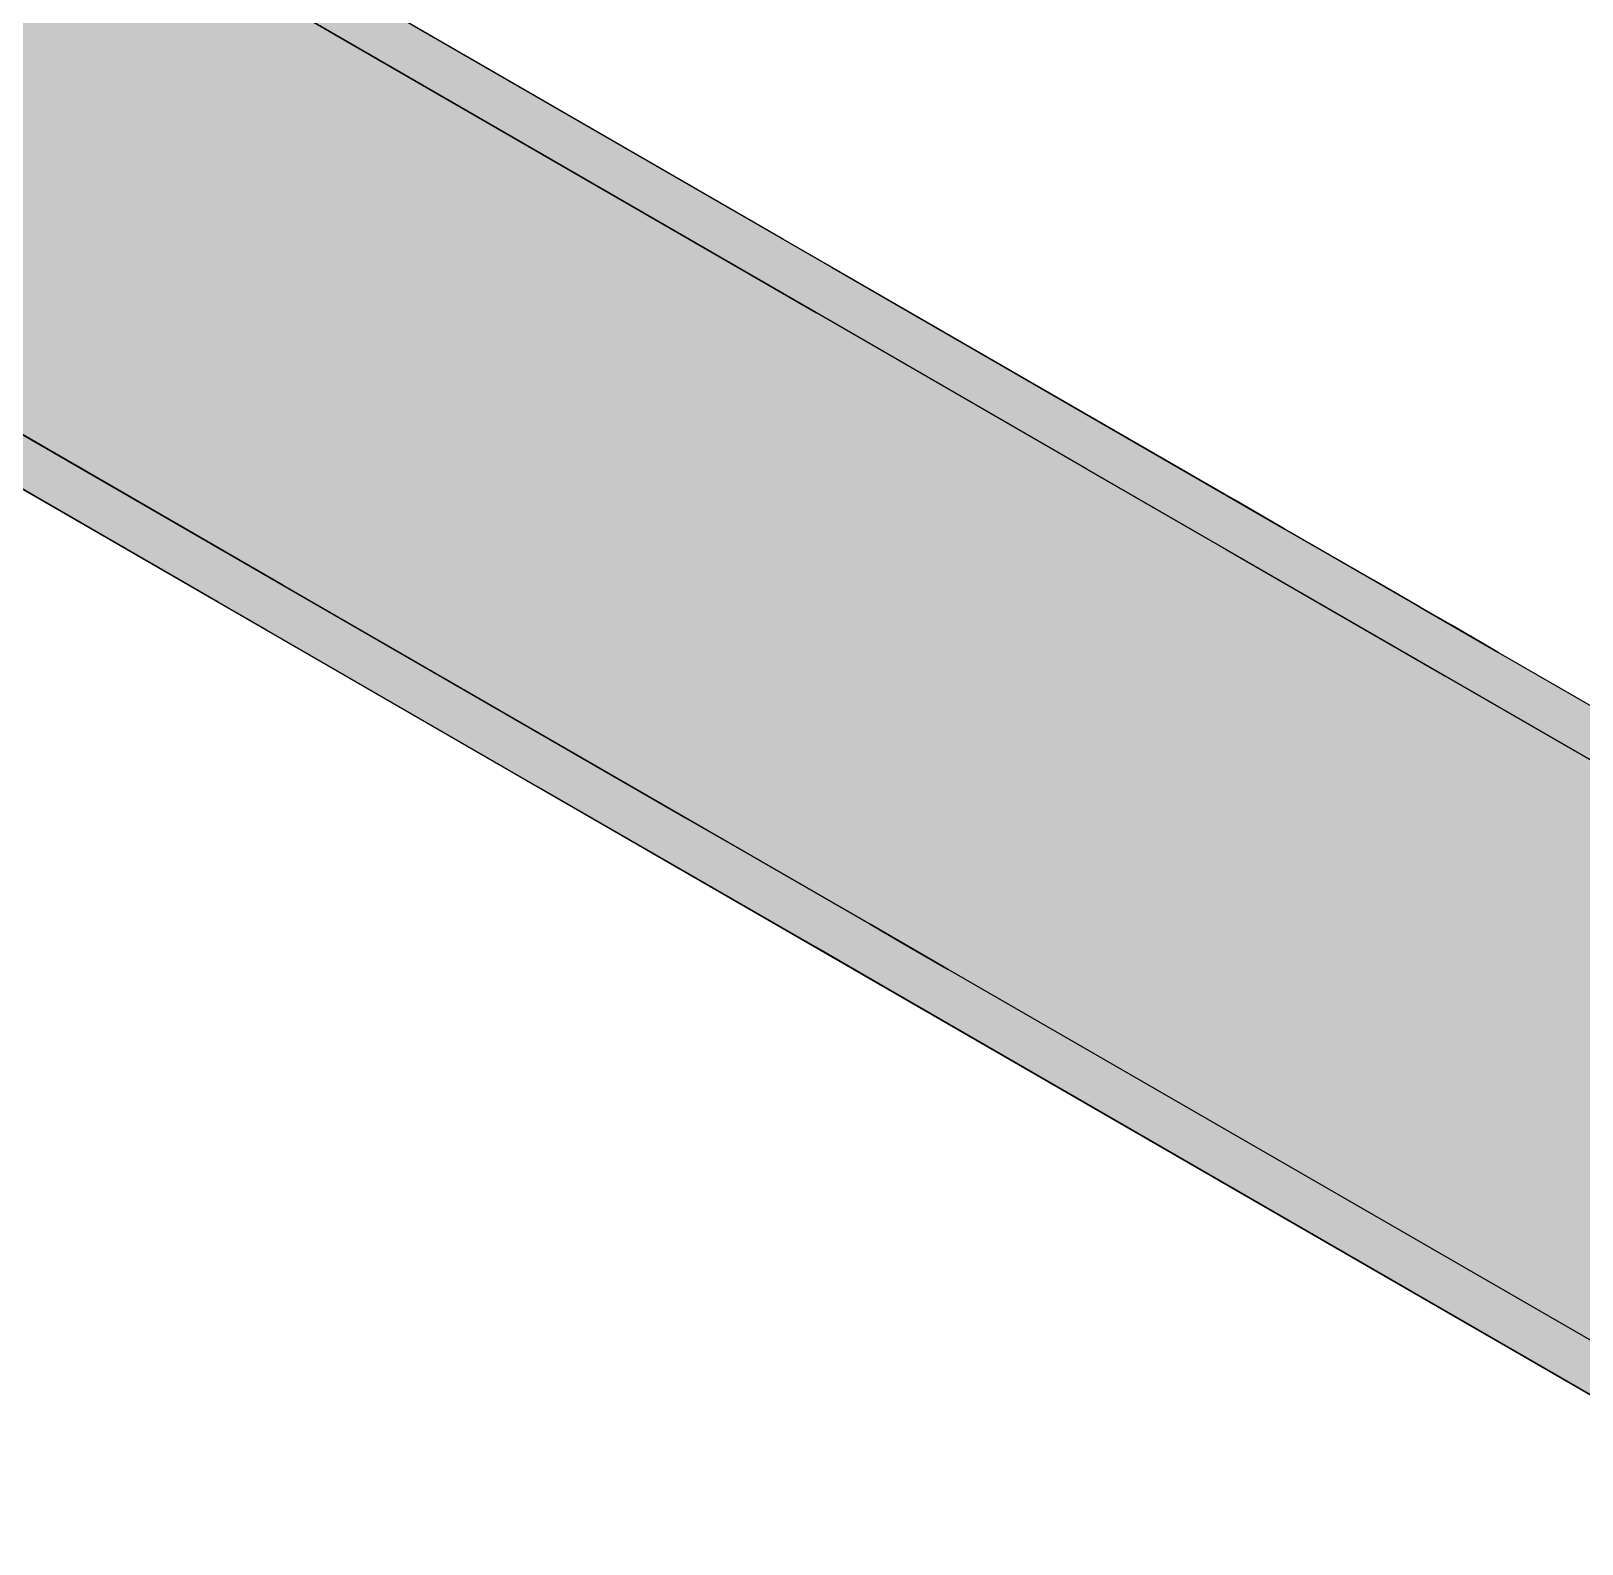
# Model space of a CAD drawing. Extents: x 0 to 2378, y 0 to 1682.
# Drawn here: x 1658.2 to 1728.1, y 993.7 to 1061.8 of the extents above; entities that cross this region are included whole.
import ezdxf

# ---------------------------------------------------------------- set-up
doc = ezdxf.new("R2010")
doc.units = 0
doc.layers.add('SOMBRA', color=8, linetype='CONTINUOUS')
doc.layers.add('VISIBLE', color=7, linetype='CONTINUOUS')

msp = doc.modelspace()

# ---------------------------------------------------------------- linework, layer by layer
at = {"layer": 'SOMBRA', "color": 252}
for points in [[(1643.4122, 1078.0742), (1662.1847, 1060.55), (1636.0978, 1073.8512)], [(1643.4122, 1078.0742), (1667.9748, 1063.893), (1662.1847, 1060.55)], [(1643.2261, 1049.6043), (1636.0978, 1073.8512), (1662.1847, 1060.55)], [(1667.9748, 1063.893), (1664.5025, 1059.3682), (1662.1847, 1060.55)], [(1667.9748, 1063.893), (1670.1572, 1062.633), (1664.5025, 1059.3682)], [(1670.1572, 1062.633), (1687.0544, 1047.8695), (1664.5025, 1059.3682)], [(1670.1572, 1062.633), (1691.3913, 1050.3734), (1687.0544, 1047.8695)], [(1645.4084, 1048.3443), (1643.2261, 1049.6043), (1662.1847, 1060.55)], [(1645.4084, 1048.3443), (1662.1847, 1060.55), (1664.5025, 1059.3682)], [(1666.6426, 1036.0847), (1645.4084, 1048.3443), (1664.5025, 1059.3682)], [(1666.6426, 1036.0847), (1664.5025, 1059.3682), (1687.0544, 1047.8695)], [(1669.5549, 1036.8528), (1646.4657, 1050.1834), (1645.8704, 1049.1478)], [(1691.3913, 1050.3734), (1689.3918, 1046.6777), (1687.0544, 1047.8695)], [(1691.3913, 1050.3734), (1693.5922, 1049.1027), (1689.3918, 1046.6777)], [(1669.1376, 1035.6568), (1645.8704, 1049.1478), (1645.7047, 1048.8597)], [(1669.5549, 1036.8528), (1645.8704, 1049.1478), (1669.1376, 1035.6568)], [(1693.5922, 1049.1027), (1702.327, 1040.0823), (1689.3918, 1046.6777)], [(1693.5922, 1049.1027), (1705.7716, 1042.071), (1702.327, 1040.0823)], [(1669.0532, 1035.4151), (1645.7047, 1048.8597), (1645.4292, 1048.3805)], [(1669.1376, 1035.6568), (1645.7047, 1048.8597), (1669.0532, 1035.4151)], [(1668.8459, 1034.821), (1645.4133, 1048.3527), (1645.4084, 1048.3443)], [(1668.8459, 1034.821), (1645.4084, 1048.3443), (1668.8435, 1034.8141)], [(1668.8539, 1034.8439), (1645.4292, 1048.3805), (1645.4133, 1048.3527)], [(1668.8539, 1034.8439), (1645.4133, 1048.3527), (1668.8459, 1034.821)], [(1669.0532, 1035.4151), (1645.4292, 1048.3805), (1668.8539, 1034.8439)], [(1668.8435, 1034.8141), (1666.6426, 1036.0847), (1687.0544, 1047.8695)], [(1668.8435, 1034.8141), (1687.0544, 1047.8695), (1689.3918, 1046.6777)], [(1681.0229, 1027.7823), (1668.8435, 1034.8141), (1689.3918, 1046.6777)], [(1681.0229, 1027.7823), (1689.3918, 1046.6777), (1702.327, 1040.0823)], [(1705.7716, 1042.071), (1708.9899, 1036.685), (1702.327, 1040.0823)], [(1705.7716, 1042.071), (1712.0452, 1038.4489), (1708.9899, 1036.685)], [(1687.2964, 1024.1603), (1681.0229, 1027.7823), (1702.327, 1040.0823)], [(1687.2964, 1024.1603), (1702.327, 1040.0823), (1708.9899, 1036.685)], [(1712.0452, 1038.4489), (1715.6418, 1033.2933), (1708.9899, 1036.685)], [(1712.0452, 1038.4489), (1718.3084, 1034.8329), (1715.6418, 1033.2933)], [(1689.9421, 1025.0823), (1669.5549, 1036.8528), (1669.1376, 1035.6568)], [(1693.5597, 1020.5442), (1687.2964, 1024.1603), (1708.9899, 1036.685)], [(1693.5597, 1020.5442), (1708.9899, 1036.685), (1715.6418, 1033.2933)], [(1689.6032, 1023.2071), (1669.0532, 1035.4151), (1668.8539, 1034.8439)], [(1689.6986, 1023.7348), (1669.1376, 1035.6568), (1669.0532, 1035.4151)], [(1689.6032, 1023.2071), (1689.6646, 1023.5466), (1669.0532, 1035.4151)], [(1689.6986, 1023.7348), (1669.0532, 1035.4151), (1689.6646, 1023.5466)], [(1689.9421, 1025.0823), (1669.1376, 1035.6568), (1689.6986, 1023.7348)], [(1681.1765, 1027.7004), (1668.8459, 1034.821), (1668.8435, 1034.8141)], [(1681.1765, 1027.7004), (1668.8435, 1034.8141), (1681.0229, 1027.7823)], [(1681.6803, 1027.4317), (1668.8539, 1034.8439), (1668.8459, 1034.821)], [(1681.6803, 1027.4317), (1668.8459, 1034.821), (1681.1765, 1027.7004)], [(1689.6032, 1023.2071), (1668.8539, 1034.8439), (1681.6803, 1027.4317)], [(1718.3084, 1034.8329), (1719.447, 1031.3531), (1715.6418, 1033.2933)], [(1718.3084, 1034.8329), (1721.8912, 1032.7643), (1719.447, 1031.3531)], [(1697.1425, 1018.4756), (1693.5597, 1020.5442), (1715.6418, 1033.2933)], [(1697.1425, 1018.4756), (1715.6418, 1033.2933), (1719.447, 1031.3531)], [(1721.8912, 1032.7643), (1761.2785, 1010.0241), (1719.447, 1031.3531)], [(1761.2785, 1010.0241), (1697.1425, 1018.4756), (1719.447, 1031.3531)], [(1681.1765, 1027.7004), (1681.0229, 1027.7823), (1736.5297, 995.7354)], [(1681.6803, 1027.4317), (1681.1765, 1027.7004), (1736.5297, 995.7354)], [(1698.403, 1018.5149), (1681.6803, 1027.4317), (1736.5297, 995.7354)], [(1696.007, 1021.5807), (1689.9421, 1025.0823), (1689.6986, 1023.7348)], [(1689.6032, 1023.2071), (1695.7329, 1020.0524), (1689.6646, 1023.5466)], [(1695.7627, 1020.2187), (1689.6986, 1023.7348), (1689.6646, 1023.5466)], [(1695.7627, 1020.2187), (1689.6646, 1023.5466), (1695.7329, 1020.0524)], [(1696.007, 1021.5807), (1689.6986, 1023.7348), (1695.7627, 1020.2187)], [(1689.6032, 1023.2071), (1695.7143, 1019.9485), (1695.7329, 1020.0524)], [(1699.5312, 1019.546), (1696.007, 1021.5807), (1695.7627, 1020.2187)], [(1695.7143, 1019.9485), (1698.403, 1018.5149), (1695.7329, 1020.0524)], [(1699.3624, 1018.0033), (1695.7627, 1020.2187), (1695.7329, 1020.0524)], [(1699.3624, 1018.0033), (1695.7329, 1020.0524), (1698.403, 1018.5149)], [(1699.3624, 1018.0033), (1699.3756, 1018.1238), (1695.7627, 1020.2187)], [(1699.5312, 1019.546), (1695.7627, 1020.2187), (1699.3756, 1018.1238)], [(1699.5312, 1019.546), (1699.3756, 1018.1238), (1702.1121, 1016.5371)], [(1699.5312, 1019.546), (1702.1121, 1016.5371), (1736.5297, 998.1849)], [(1761.2785, 1010.0241), (1736.5297, 995.7354), (1697.1425, 1018.4756)], [(1702.1121, 1016.5371), (1698.403, 1018.5149), (1741.5219, 993.686)], [(1698.403, 1018.5149), (1736.5297, 995.7354), (1741.5219, 993.686)], [(1699.3624, 1018.0033), (1702.1121, 1016.5371), (1699.3756, 1018.1238)], [(1702.1121, 1016.5371), (1741.5219, 993.686), (1742.9431, 994.7652)]]:
    msp.add_solid(points, dxfattribs=at)
at = {"layer": 'SOMBRA', "color": 254}
for points in [[(1644.2807, 1051.4449), (1663.223, 1062.3812), (1637.5303, 1075.4581)], [(1663.223, 1062.3812), (1665.5455, 1061.1991), (1671.2144, 1064.4721)], [(1665.5455, 1061.1991), (1692.1023, 1052.4125), (1671.2144, 1064.4721)], [(1644.2807, 1051.4449), (1665.5455, 1061.1991), (1663.223, 1062.3812)], [(1644.2807, 1051.4449), (1646.4657, 1050.1834), (1665.5455, 1061.1991)], [(1667.3535, 1038.1238), (1665.5455, 1061.1991), (1646.4657, 1050.1834)], [(1665.5455, 1061.1991), (1687.7481, 1049.8986), (1692.1023, 1052.4125)], [(1667.3535, 1038.1238), (1687.7481, 1049.8986), (1665.5455, 1061.1991)], [(1687.7481, 1049.8986), (1694.3036, 1051.1415), (1692.1023, 1052.4125)], [(1687.7481, 1049.8986), (1690.088, 1048.7076), (1694.3036, 1051.1415)], [(1690.088, 1048.7076), (1712.4474, 1040.6662), (1694.3036, 1051.1415)], [(1667.3535, 1038.1238), (1690.088, 1048.7076), (1687.7481, 1049.8986)], [(1667.3535, 1038.1238), (1669.5549, 1036.8528), (1690.088, 1048.7076)], [(1687.6986, 1026.3775), (1690.088, 1048.7076), (1669.5549, 1036.8528)], [(1687.6986, 1026.3775), (1709.3738, 1038.8917), (1690.088, 1048.7076)], [(1690.088, 1048.7076), (1709.3738, 1038.8917), (1712.4474, 1040.6662)], [(1709.3738, 1038.8917), (1714.6908, 1039.371), (1712.4474, 1040.6662)], [(1709.3738, 1038.8917), (1711.7585, 1037.6779), (1714.6908, 1039.371)], [(1711.7585, 1037.6779), (1718.7024, 1037.0549), (1714.6908, 1039.371)], [(1687.6986, 1026.3775), (1711.7585, 1037.6779), (1709.3738, 1038.8917)], [(1687.6986, 1026.3775), (1689.9421, 1025.0823), (1711.7585, 1037.6779)], [(1693.9536, 1022.7662), (1711.7585, 1037.6779), (1689.9421, 1025.0823)], [(1693.9536, 1022.7662), (1716.0225, 1035.5077), (1711.7585, 1037.6779)], [(1711.7585, 1037.6779), (1716.0225, 1035.5077), (1718.7024, 1037.0549)], [(1716.0225, 1035.5077), (1720.7557, 1035.8694), (1718.7024, 1037.0549)], [(1716.0225, 1035.5077), (1718.2051, 1034.3968), (1720.7557, 1035.8694)], [(1718.2051, 1034.3968), (1722.1434, 1035.0682), (1720.7557, 1035.8694)], [(1693.9536, 1022.7662), (1718.2051, 1034.3968), (1716.0225, 1035.5077)], [(1718.2051, 1034.3968), (1719.6801, 1033.646), (1722.1434, 1035.0682)], [(1719.6801, 1033.646), (1724.28, 1033.8347), (1722.1434, 1035.0682)], [(1693.9536, 1022.7662), (1696.007, 1021.5807), (1718.2051, 1034.3968)], [(1697.3946, 1020.7795), (1718.2051, 1034.3968), (1696.007, 1021.5807)], [(1697.3946, 1020.7795), (1719.6801, 1033.646), (1718.2051, 1034.3968)], [(1719.6801, 1033.646), (1721.9512, 1032.4901), (1724.28, 1033.8347)], [(1721.9512, 1032.4901), (1761.2785, 1012.4736), (1724.28, 1033.8347)], [(1697.3946, 1020.7795), (1721.9512, 1032.4901), (1719.6801, 1033.646)], [(1697.3946, 1020.7795), (1699.5312, 1019.546), (1721.9512, 1032.4901)], [(1721.9512, 1032.4901), (1699.5312, 1019.546), (1736.5297, 998.1849)], [(1721.9512, 1032.4901), (1736.5297, 998.1849), (1761.2785, 1012.4736)]]:
    msp.add_solid(points, dxfattribs=at)
at = {"layer": 'SOMBRA', "color": 253}
for points in [[(1671.2144, 1064.4721), (1693.8863, 1049.9455), (1670.6191, 1063.4365)], [(1671.2144, 1064.4721), (1694.3036, 1051.1415), (1693.8863, 1049.9455)], [(1670.4535, 1063.1484), (1693.6026, 1049.1325), (1670.178, 1062.6692)], [(1670.6191, 1063.4365), (1693.802, 1049.7038), (1670.4535, 1063.1484)], [(1670.4535, 1063.1484), (1693.802, 1049.7038), (1693.6026, 1049.1325)], [(1670.6191, 1063.4365), (1693.8863, 1049.9455), (1693.802, 1049.7038)], [(1670.162, 1062.6414), (1693.5922, 1049.1027), (1670.1572, 1062.633)], [(1670.178, 1062.6692), (1693.5947, 1049.1096), (1670.162, 1062.6414)], [(1670.162, 1062.6414), (1693.5947, 1049.1096), (1693.5922, 1049.1027)], [(1670.178, 1062.6692), (1693.6026, 1049.1325), (1693.5947, 1049.1096)], [(1694.3036, 1051.1415), (1714.4473, 1038.0235), (1693.8863, 1049.9455)], [(1694.3036, 1051.1415), (1714.6908, 1039.371), (1714.4473, 1038.0235)], [(1693.8863, 1049.9455), (1714.4133, 1037.8353), (1693.802, 1049.7038)], [(1693.8863, 1049.9455), (1714.4473, 1038.0235), (1714.4133, 1037.8353)], [(1693.5947, 1049.1096), (1705.7716, 1042.071), (1693.5922, 1049.1027)], [(1693.6026, 1049.1325), (1705.9252, 1041.9891), (1693.5947, 1049.1096)], [(1693.5947, 1049.1096), (1705.9252, 1041.9891), (1705.7716, 1042.071)], [(1693.802, 1049.7038), (1706.4291, 1041.7204), (1693.6026, 1049.1325)], [(1693.6026, 1049.1325), (1706.4291, 1041.7204), (1705.9252, 1041.9891)], [(1693.802, 1049.7038), (1714.352, 1037.4958), (1706.4291, 1041.7204)], [(1693.802, 1049.7038), (1714.4133, 1037.8353), (1714.352, 1037.4958)], [(1705.9252, 1041.9891), (1761.2785, 1010.0241), (1705.7716, 1042.071)], [(1706.4291, 1041.7204), (1761.2785, 1010.0241), (1705.9252, 1041.9891)], [(1723.1517, 1032.8036), (1761.2785, 1010.0241), (1706.4291, 1041.7204)], [(1714.6908, 1039.371), (1720.5115, 1034.5073), (1714.4473, 1038.0235)], [(1714.6908, 1039.371), (1720.7557, 1035.8694), (1720.5115, 1034.5073)], [(1714.4473, 1038.0235), (1720.4816, 1034.341), (1714.4133, 1037.8353)], [(1714.4473, 1038.0235), (1720.5115, 1034.5073), (1720.4816, 1034.341)], [(1714.4133, 1037.8353), (1720.463, 1034.2372), (1714.352, 1037.4958)], [(1714.4133, 1037.8353), (1720.4816, 1034.341), (1720.463, 1034.2372)], [(1720.7557, 1035.8694), (1724.1243, 1032.4125), (1720.5115, 1034.5073)], [(1720.7557, 1035.8694), (1724.28, 1033.8347), (1724.1243, 1032.4125)], [(1720.5115, 1034.5073), (1723.1517, 1032.8036), (1720.4816, 1034.341)], [(1720.5115, 1034.5073), (1724.1111, 1032.292), (1723.1517, 1032.8036)], [(1720.5115, 1034.5073), (1724.1243, 1032.4125), (1724.1111, 1032.292)], [(1720.4816, 1034.341), (1723.1517, 1032.8036), (1720.463, 1034.2372)], [(1724.28, 1033.8347), (1726.8608, 1030.8258), (1724.1243, 1032.4125)], [(1724.28, 1033.8347), (1761.2785, 1012.4736), (1726.8608, 1030.8258)], [(1726.8608, 1030.8258), (1766.2707, 1007.9747), (1723.1517, 1032.8036)], [(1723.1517, 1032.8036), (1766.2707, 1007.9747), (1761.2785, 1010.0241)], [(1724.1243, 1032.4125), (1726.8608, 1030.8258), (1724.1111, 1032.292)], [(1767.6918, 1009.0538), (1766.2707, 1007.9747), (1726.8608, 1030.8258)]]:
    msp.add_solid(points, dxfattribs=at)
at = {"layer": 'VISIBLE'}
for p, q in [((1671.2144, 1064.4721), (1694.3036, 1051.1415)), ((1692.1023, 1052.4125), (1671.2144, 1064.4721)), ((1693.5922, 1049.1027), (1670.1572, 1062.633)), ((1670.1572, 1062.633), (1691.3913, 1050.3734)), ((1694.3036, 1051.1415), (1692.1023, 1052.4125)), ((1694.3036, 1051.1415), (1714.6908, 1039.371)), ((1712.4474, 1040.6662), (1694.3036, 1051.1415)), ((1669.5549, 1036.8528), (1646.4657, 1050.1834)), ((1646.4657, 1050.1834), (1667.3535, 1038.1238)), ((1691.3913, 1050.3734), (1693.5922, 1049.1027)), ((1705.7716, 1042.071), (1693.5922, 1049.1027)), ((1645.4084, 1048.3443), (1668.8435, 1034.8141)), ((1666.6426, 1036.0847), (1645.4084, 1048.3443)), ((1761.2785, 1010.0241), (1705.7716, 1042.071)), ((1705.7716, 1042.071), (1712.0452, 1038.4489)), ((1714.6908, 1039.371), (1712.4474, 1040.6662)), ((1714.6908, 1039.371), (1720.7557, 1035.8694)), ((1718.7024, 1037.0549), (1714.6908, 1039.371)), ((1667.3535, 1038.1238), (1669.5549, 1036.8528)), ((1712.0452, 1038.4489), (1718.3084, 1034.8329)), ((1689.9421, 1025.0823), (1669.5549, 1036.8528)), ((1669.5549, 1036.8528), (1687.6986, 1026.3775)), ((1720.7557, 1035.8694), (1718.7024, 1037.0549)), ((1668.8435, 1034.8141), (1666.6426, 1036.0847)), ((1720.7557, 1035.8694), (1724.28, 1033.8347)), ((1722.1434, 1035.0682), (1720.7557, 1035.8694)), ((1668.8435, 1034.8141), (1681.0229, 1027.7823)), ((1718.3084, 1034.8329), (1721.8912, 1032.7643)), ((1724.28, 1033.8347), (1722.1434, 1035.0682)), ((1724.28, 1033.8347), (1761.2785, 1012.4736)), ((1721.8912, 1032.7643), (1761.2785, 1010.0241)), ((1681.0229, 1027.7823), (1736.5297, 995.7354)), ((1687.2964, 1024.1603), (1681.0229, 1027.7823)), ((1687.6986, 1026.3775), (1689.9421, 1025.0823)), ((1696.007, 1021.5807), (1689.9421, 1025.0823)), ((1689.9421, 1025.0823), (1693.9536, 1022.7662)), ((1693.5597, 1020.5442), (1687.2964, 1024.1603)), ((1693.9536, 1022.7662), (1696.007, 1021.5807)), ((1699.5312, 1019.546), (1696.007, 1021.5807)), ((1696.007, 1021.5807), (1697.3946, 1020.7795)), ((1697.1425, 1018.4756), (1693.5597, 1020.5442)), ((1697.3946, 1020.7795), (1699.5312, 1019.546)), ((1736.5297, 998.1849), (1699.5312, 1019.546)), ((1736.5297, 995.7354), (1697.1425, 1018.4756))]:
    msp.add_line(p, q, dxfattribs=at)

doc.saveas('drawing.dxf')
